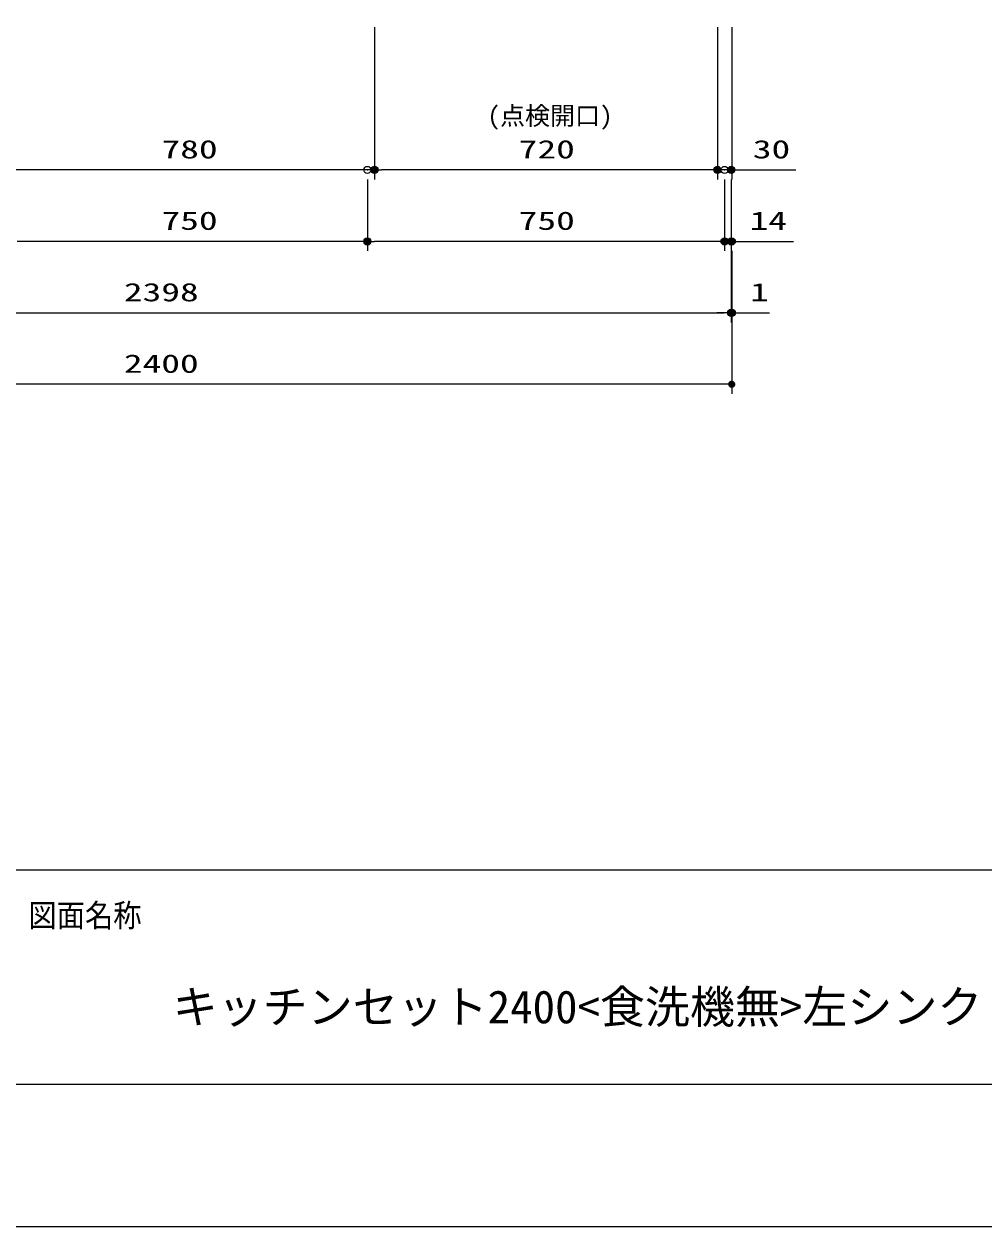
# Model space of a CAD drawing. Units: millimetres, scale not verified. Extents: x -9797 to 9797, y -4555 to 4555.
# Drawn here: x -6559 to -4544, y -4455 to -1930 of the extents above; entities that cross this region are included whole.
import ezdxf
from ezdxf.enums import TextEntityAlignment as Align

# ---------------------------------------------------------------- set-up
doc = ezdxf.new("R2010")
doc.units = ezdxf.units.MM
doc.header["$LTSCALE"] = 30
doc.header["$PDMODE"] = 32
doc.header["$PDSIZE"] = 15
for name, color, linetype, lineweight in [('0-1_0', 7, 'Continuous', 25), ('0-3_寸法ﾚｲﾔｰ', 30, 'Continuous', 13), ('0-4_DEFPOINTS', 7, 'Continuous', 25), ('0-6_図面枠', 3, 'Continuous', 15)]:
    doc.layers.add(name, color=color, linetype=linetype, lineweight=lineweight)
doc.styles.add('ＭＳ ゴシック', font='')
doc.styles.get('ＭＳ ゴシック').set_extended_font_data('MS Gothic')

# ---------------------------------------------------------------- blocks, each defined once
blk = doc.blocks.new('_DOT')
at = {"layer": '0-1_0', "color": 30}
blk.add_line((-15, 0), (-30, 0), dxfattribs=at)
for points in [[(0, 0), (-15, 0), (-14.88, 1.88)], [(0, 0), (-14.88, -1.88), (-15, 0)], [(0, 0), (-14.88, 1.88), (-14.53, 3.73)], [(0, 0), (-14.53, -3.73), (-14.88, -1.88)], [(0, 0), (-14.53, 3.73), (-13.95, 5.52)], [(0, 0), (-13.95, -5.52), (-14.53, -3.73)], [(0, 0), (-13.95, 5.52), (-13.14, 7.23)], [(0, 0), (-13.14, -7.23), (-13.95, -5.52)], [(0, 0), (-13.14, 7.23), (-12.14, 8.82)], [(0, 0), (-12.14, -8.82), (-13.14, -7.23)], [(0, 0), (-12.14, 8.82), (-10.93, 10.27)], [(0, 0), (-10.93, -10.27), (-12.14, -8.82)], [(0, 0), (-10.93, 10.27), (-9.56, 11.56)], [(0, 0), (-9.56, -11.56), (-10.93, -10.27)], [(0, 0), (-9.56, 11.56), (-8.04, 12.66)], [(0, 0), (-8.04, -12.66), (-9.56, -11.56)], [(0, 0), (-8.04, 12.66), (-6.39, 13.57)], [(0, 0), (-6.39, -13.57), (-8.04, -12.66)], [(0, 0), (-6.39, 13.57), (-4.64, 14.27)], [(0, 0), (-4.64, -14.27), (-6.39, -13.57)], [(0, 0), (-4.64, 14.27), (-2.81, 14.73)], [(0, 0), (-2.81, -14.73), (-4.64, -14.27)], [(0, 0), (-2.81, 14.73), (-0.94, 14.97)], [(0, 0), (-0.94, -14.97), (-2.81, -14.73)], [(0, 0), (-0.94, 14.97), (0.94, 14.97)], [(0, 0), (0.94, -14.97), (-0.94, -14.97)], [(0, 0), (0.94, 14.97), (2.81, 14.73)], [(0, 0), (2.81, 14.73), (4.64, 14.27)], [(0, 0), (4.64, 14.27), (6.39, 13.57)], [(0, 0), (6.39, 13.57), (8.04, 12.66)], [(0, 0), (8.04, 12.66), (9.56, 11.56)], [(0, 0), (9.56, 11.56), (10.93, 10.27)], [(0, 0), (10.93, 10.27), (12.14, 8.82)], [(0, 0), (12.14, 8.82), (13.14, 7.23)], [(0, 0), (13.14, 7.23), (13.95, 5.52)], [(0, 0), (13.95, 5.52), (14.53, 3.73)], [(0, 0), (14.53, 3.73), (14.88, 1.88)], [(0, 0), (14.88, 1.88), (15, 0)], [(0, 0), (2.81, -14.73), (0.94, -14.97)], [(0, 0), (4.64, -14.27), (2.81, -14.73)], [(0, 0), (6.39, -13.57), (4.64, -14.27)], [(0, 0), (8.04, -12.66), (6.39, -13.57)], [(0, 0), (9.56, -11.56), (8.04, -12.66)], [(0, 0), (10.93, -10.27), (9.56, -11.56)], [(0, 0), (12.14, -8.82), (10.93, -10.27)], [(0, 0), (13.14, -7.23), (12.14, -8.82)], [(0, 0), (13.95, -5.52), (13.14, -7.23)], [(0, 0), (14.53, -3.73), (13.95, -5.52)], [(0, 0), (14.88, -1.88), (14.53, -3.73)], [(0, 0), (15, 0), (14.88, -1.88)]]:
    blk.add_solid(points, dxfattribs=at)

msp = doc.modelspace()

# ---------------------------------------------------------------- linework, layer by layer
at = {"layer": '0-3_寸法ﾚｲﾔｰ'}
for p, q in [((-5823.56, -1935.93), (-5823.56, -2255.93)), ((-5823.56, -1935.93), (-5823.56, -2255.93)), ((-5103.56, -1935.93), (-5103.56, -2255.93)), ((-5103.56, -1935.93), (-5103.56, -2255.93)), ((-5073.56, -1935.93), (-5073.56, -2255.93)), ((-5838.56, -2235.93), (-6588.56, -2235.93)), ((-5118.56, -2235.93), (-5808.56, -2235.93)), ((-5118.56, -2235.93), (-5133.56, -2235.93)), ((-5073.56, -2235.93), (-5103.56, -2235.93)), ((-5073.56, -2235.93), (-4938.8, -2235.93)), ((-5058.56, -2235.93), (-5043.56, -2235.93)), ((-5838.56, -2255.93), (-5838.56, -2405.93)), ((-5838.56, -2255.93), (-5838.56, -2405.93)), ((-5088.56, -2255.93), (-5088.56, -2405.93)), ((-5088.56, -2255.93), (-5088.56, -2405.93)), ((-5074.56, -2255.93), (-5074.56, -2405.93)), ((-5853.56, -2385.93), (-6573.56, -2385.93)), ((-5103.56, -2385.93), (-5823.56, -2385.93)), ((-5103.56, -2385.93), (-5118.56, -2385.93)), ((-5074.56, -2385.93), (-5088.56, -2385.93)), ((-5074.56, -2385.93), (-4943.56, -2385.93)), ((-5059.56, -2385.93), (-5044.56, -2385.93)), ((-5074.56, -2405.93), (-5074.56, -2555.93)), ((-5074.56, -2405.93), (-5074.56, -2555.93)), ((-5073.56, -2405.93), (-5073.56, -2705.93)), ((-5073.56, -2405.93), (-5073.56, -2555.93)), ((-7457.56, -2535.93), (-5089.56, -2535.93)), ((-5089.56, -2535.93), (-5104.56, -2535.93)), ((-5074.56, -2535.93), (-5073.56, -2535.93)), ((-5073.56, -2535.93), (-4994.04, -2535.93)), ((-5058.56, -2535.93), (-5043.56, -2535.93)), ((-5088.56, -2685.93), (-7458.56, -2685.93))]:
    msp.add_line(p, q, dxfattribs=at)
at = {"layer": '0-4_DEFPOINTS'}
msp.add_line((2902.77, -4455), (-9697.23, -4455), dxfattribs=at)
for p in [(-5838.56, -2235.93), (-5838.56, -2235.93), (-5823.56, -2235.93), (-5103.56, -2235.93), (-5088.56, -2235.93), (-5074.56, -2235.93), (-5838.56, -2385.93), (-5088.56, -2385.93), (-5074.56, -2385.93), (-5073.56, -2385.93), (-5074.56, -2535.93), (-5073.56, -2535.93)]:
    msp.add_point(p, dxfattribs=at)
at = {"layer": '0-6_図面枠'}
msp.add_line((-9397.23, -3705), (2602.77, -3705), dxfattribs=at)
msp.add_lwpolyline([(-9397.23, -4155), (2602.77, -4155), (2602.77, 4155), (-9397.23, 4155)], close=True, dxfattribs=at)

# ---------------------------------------------------------------- block references
at = {"layer": '0-3_寸法ﾚｲﾔｰ', "xscale": 0.5, "yscale": 0.5}
for p in [(-5823.56, -2235.93), (-5103.56, -2235.93), (-5103.56, -2235.93), (-5838.56, -2385.93), (-5088.56, -2385.93), (-5088.56, -2385.93), (-5074.56, -2535.93), (-5074.56, -2535.93), (-5073.56, -2685.93)]:
    msp.add_blockref('_DOT', p, dxfattribs=at)
at = {"layer": '0-3_寸法ﾚｲﾔｰ', "xscale": 0.5, "yscale": 0.5, "rotation": 180}
for p in [(-5823.56, -2235.93), (-5073.56, -2235.93), (-5838.56, -2385.93), (-5074.56, -2385.93), (-5073.56, -2535.93)]:
    msp.add_blockref('_DOT', p, dxfattribs=at)

# ---------------------------------------------------------------- texts
at = {"layer": '0-3_寸法ﾚｲﾔｰ', "style": 'ＭＳ ゴシック'}
msp.add_text('(点検開口)', height=38.48, dxfattribs=at).set_placement((-5586.23, -2152.85), align=Align.BOTTOM_LEFT)
at = {"layer": '0-3_寸法ﾚｲﾔｰ', "style": 'ＭＳ ゴシック', "width": 1.5}
for s, p in [('780', (-6270.7, -2223.33)), ('720', (-5520.7, -2223.33)), ('30', (-5029.28, -2223.33)), ('750', (-6270.7, -2373.33)), ('750', (-5520.7, -2373.33)), ('14', (-5035.94, -2373.33)), ('2398', (-6349.75, -2523.33)), ('1', (-5034.99, -2523.33)), ('2400', (-6349.75, -2673.33))]:
    msp.add_text(s, height=38.49, dxfattribs=at).set_placement(p, align=Align.BOTTOM_LEFT)
at = {"layer": '0-6_図面枠', "style": 'ＭＳ ゴシック', "width": 0.9}
msp.add_text('図面名称', height=48.39, dxfattribs=at).set_placement((-6550.26, -3839.73), align=Align.BOTTOM_LEFT)
at = {"layer": '0-6_図面枠', "style": 'ＭＳ ゴシック'}
msp.add_text('キッチンセット2400<食洗機無>左シンク\u3000設備図面', height=69.27, dxfattribs=at).set_placement((-6247.23, -4048.32), align=Align.BOTTOM_LEFT)

doc.saveas('drawing.dxf')
